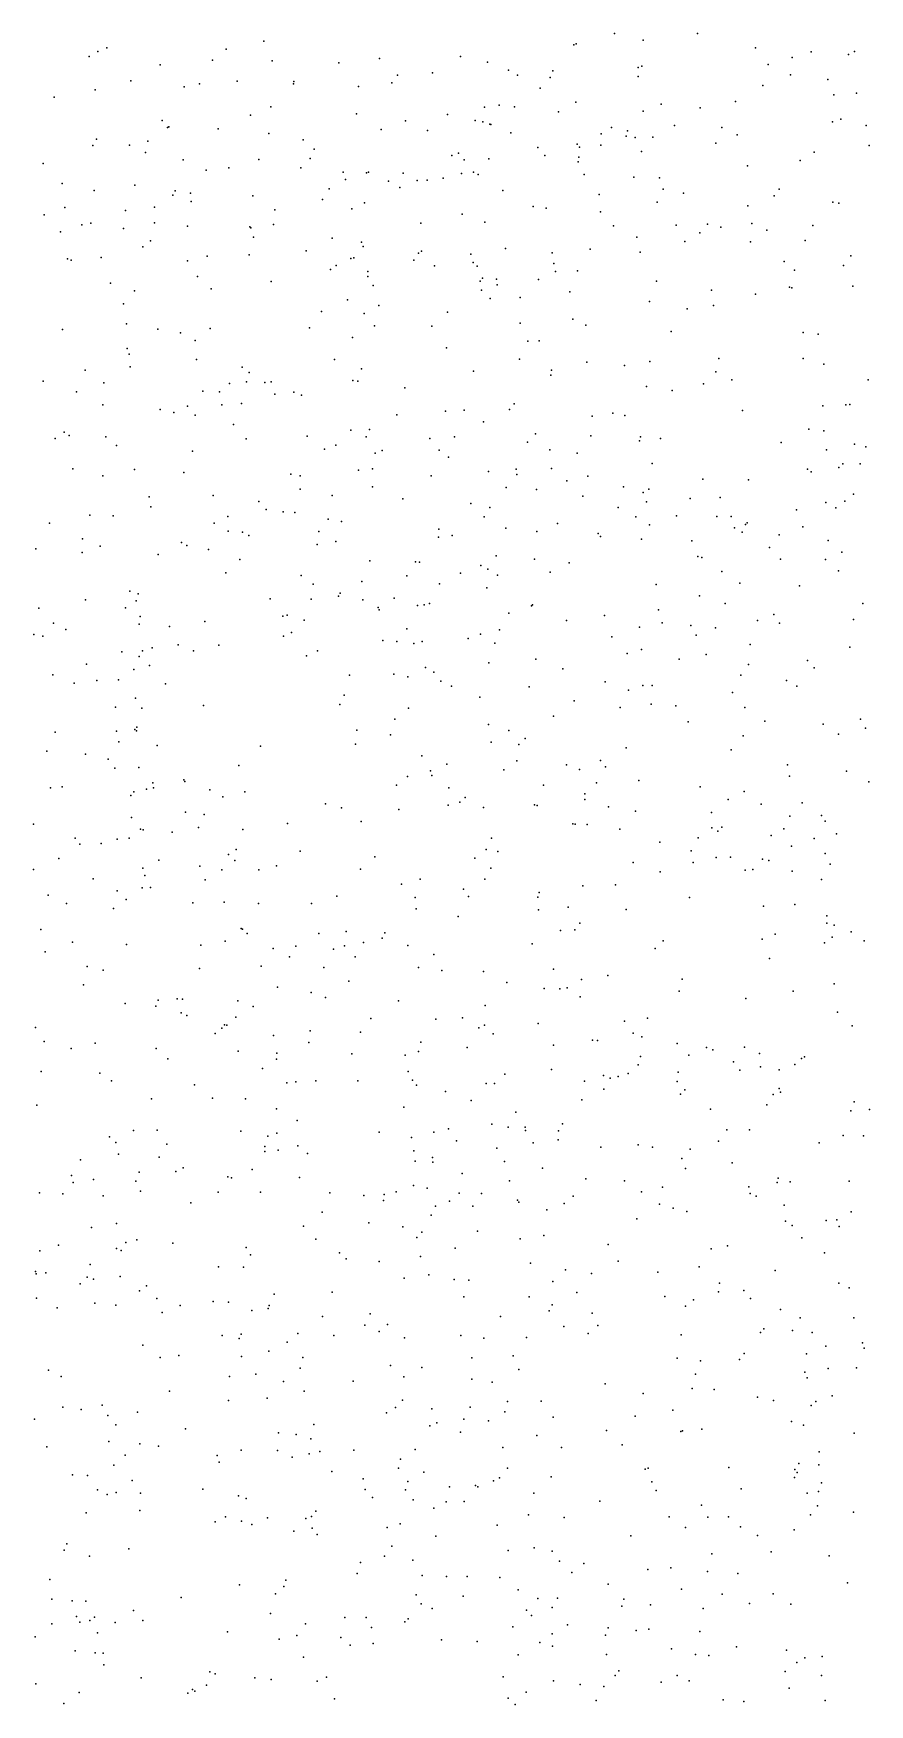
# Model space of a CAD drawing. Extents: x 2 to 99999, y 0 to 49999.
# Drawn here: x 62500 to 68748, y 37514 to 49998 of the extents above; entities that cross this region are included whole.
import ezdxf

# ---------------------------------------------------------------- set-up
doc = ezdxf.new("R2010")
doc.units = 0
doc.header["$MEASUREMENT"] = 0
doc.layers.add('points', color=50, linetype='Continuous')

msp = doc.modelspace()

# ---------------------------------------------------------------- linework, layer by layer
at = {"layer": 'points', "color": 3}
for p in [(64222, 49940, 28), (66841, 49996, 5), (67056, 49947, 32), (67463, 49998, 69), (62916, 49826, 26), (62982, 49862, 51), (63048, 49891, 42), (63940, 49880, 1), (65690, 49826, 55), (66538, 49913, 62), (66555, 49920, 6), (67894, 49890, 14), (68169, 49818, 33), (68312, 49860, 52), (68590, 49840, 95), (68634, 49862, 79), (63446, 49764, 44), (63837, 49797, 87), (64283, 49793, 94), (64781, 49777, 29), (65086, 49810, 58), (65481, 49704, 44), (65892, 49783, 60), (66050, 49722, 68), (66380, 49718, 79), (67018, 49744, 61), (67046, 49753, 28), (67989, 49766, 46), (68157, 49688, 27), (62962, 49577, 16), (63227, 49643, 19), (63626, 49599, 15), (63741, 49621, 88), (64023, 49640, 90), (64444, 49622, 26), (64446, 49639, 47), (64929, 49600, 20), (65178, 49629, 84), (65221, 49686, 67), (66117, 49685, 52), (66286, 49588, 24), (66360, 49668, 9), (67019, 49677, 40), (67950, 49609, 24), (68436, 49653, 63), (62655, 49522, 64), (64275, 49450, 38), (65871, 49446, 9), (65979, 49461, 91), (66094, 49448, 63), (66553, 49483, 41), (67190, 49469, 66), (67482, 49441, 31), (67746, 49490, 11), (68480, 49538, 10), (68651, 49552, 16), (63463, 49348, 37), (64122, 49387, 77), (64915, 49398, 28), (65281, 49344, 88), (65595, 49393, 61), (65800, 49348, 64), (65857, 49337, 53), (65909, 49319, 51), (65918, 49317, 9), (66424, 49413, 33), (67056, 49418, 67), (68470, 49338, 57), (68532, 49356, 43), (62971, 49208, 45), (63355, 49193, 54), (63502, 49295, 53), (63511, 49300, 25), (63881, 49284, 50), (64260, 49251, 9), (64516, 49202, 10), (65099, 49279, 42), (65444, 49272, 41), (66068, 49254, 34), (66743, 49248, 19), (66820, 49294, 60), (66928, 49229, 45), (66939, 49271, 30), (66996, 49220, 79), (67128, 49222, 41), (67291, 49309, 93), (67643, 49295, 93), (67758, 49241, 73), (68722, 49309, 48), (62945, 49160, 24), (63217, 49164, 39), (63337, 49109, 41), (64568, 49063, 10), (64597, 49134, 40), (65626, 49086, 9), (65676, 49102, 90), (66270, 49145, 30), (66320, 49085, 4), (66563, 49170, 68), (66575, 49073, 6), (66579, 49148, 53), (66739, 49162, 75), (67043, 49115, 24), (67598, 49179, 83), (68333, 49111, 9), (68744, 49160, 11), (62572, 49026, 8), (63620, 49054, 84), (63791, 48975, 61), (63960, 48994, 96), (64184, 49055, 91), (64497, 48994, 54), (64814, 48960, 37), (64989, 48956, 61), (65003, 48962, 1), (65262, 48954, 31), (65698, 48951, 69), (65718, 49054, 86), (65789, 48961, 38), (65823, 48943, 81), (65904, 49060, 6), (66569, 49039, 78), (66616, 48944, 12), (67835, 49009, 100), (68228, 49048, 42), (62716, 48877, 86), (62954, 48824, 44), (63257, 48863, 11), (63560, 48822, 4), (64710, 48837, 76), (64832, 48906, 52), (65153, 48895, 44), (65238, 48847, 71), (65367, 48900, 14), (65441, 48901, 77), (65561, 48917, 77), (66007, 48824, 10), (66986, 48923, 29), (67179, 48920, 17), (67205, 48834, 56), (68072, 48834, 29), (62736, 48698, 11), (63404, 48699, 25), (63543, 48790, 83), (63673, 48804, 85), (63679, 48743, 47), (64140, 48784, 50), (64660, 48758, 90), (64880, 48688, 26), (64975, 48733, 1), (66233, 48704, 88), (66332, 48692, 92), (66726, 48794, 5), (67161, 48738, 50), (67356, 48804, 44), (67839, 48709, 40), (68034, 48785, 89), (68473, 48737, 52), (68517, 48730, 51), (62580, 48643, 86), (62863, 48567, 74), (62930, 48581, 7), (63188, 48675, 40), (63406, 48582, 80), (64293, 48571, 77), (64304, 48679, 27), (65394, 48581, 33), (65703, 48648, 43), (65874, 48587, 0), (66738, 48664, 2), (67302, 48566, 26), (67536, 48573, 96), (67869, 48578, 67), (68323, 48563, 34), (62702, 48515, 14), (63174, 48541, 4), (63375, 48448, 87), (63652, 48559, 77), (64116, 48554, 13), (64125, 48545, 47), (64144, 48476, 65), (64732, 48467, 37), (64952, 48438, 95), (66834, 48561, 75), (67009, 48476, 0), (67368, 48442, 99), (67479, 48509, 64), (67635, 48551, 49), (67857, 48441, 77), (67981, 48529, 73), (68266, 48451, 66), (62756, 48313, 59), (63007, 48323, 94), (63317, 48403, 84), (63799, 48334, 46), (64111, 48344, 91), (64537, 48373, 59), (64871, 48315, 15), (64894, 48320, 32), (64964, 48405, 56), (65378, 48356, 40), (65399, 48371, 25), (65768, 48349, 32), (66027, 48392, 4), (66376, 48359, 9), (66659, 48386, 38), (67034, 48363, 61), (68608, 48337, 48), (62781, 48304, 75), (63652, 48298, 9), (64721, 48233, 84), (64762, 48264, 54), (64999, 48219, 79), (65343, 48303, 100), (65496, 48262, 64), (65786, 48287, 12), (65816, 48260, 80), (66389, 48280, 17), (66401, 48220, 75), (66565, 48225, 13), (68109, 48294, 39), (68186, 48230, 78), (68552, 48264, 37), (63076, 48133, 76), (63255, 48074, 48), (63726, 48181, 8), (63829, 48090, 29), (64277, 48144, 52), (64998, 48183, 39), (65039, 48114, 5), (65839, 48147, 55), (65849, 48080, 56), (65855, 48170, 80), (65961, 48163, 62), (65965, 48119, 15), (66273, 48159, 65), (66507, 48067, 13), (67155, 48148, 83), (67567, 48080, 41), (68148, 48102, 54), (68167, 48097, 98), (68623, 48110, 3), (63173, 47978, 26), (64846, 48007, 60), (65082, 47966, 97), (65912, 48018, 53), (66138, 48025, 37), (67102, 47996, 61), (67385, 47941, 54), (67581, 47965, 44), (67895, 48049, 42), (63195, 47829, 98), (64653, 47920, 49), (64971, 47905, 91), (65048, 47813, 69), (65595, 47915, 99), (66138, 47833, 4), (66531, 47862, 63), (66628, 47817, 22), (62717, 47785, 95), (63430, 47789, 83), (63600, 47762, 78), (63709, 47703, 94), (63821, 47793, 96), (64562, 47799, 5), (64885, 47725, 14), (65476, 47810, 36), (66195, 47698, 98), (66279, 47700, 11), (67266, 47770, 32), (68252, 47764, 99), (68364, 47751, 67), (63201, 47643, 83), (63215, 47601, 1), (65586, 47649, 54), (66132, 47565, 41), (67622, 47570, 59), (68252, 47570, 22), (62887, 47481, 29), (63222, 47508, 59), (63719, 47562, 17), (64061, 47505, 78), (64111, 47464, 26), (64749, 47562, 19), (64951, 47492, 71), (65788, 47475, 33), (66365, 47444, 21), (66370, 47481, 47), (66634, 47543, 76), (66916, 47518, 72), (67106, 47548, 21), (67600, 47470, 94), (68405, 47527, 58), (62573, 47400, 60), (62823, 47321, 23), (63027, 47387, 69), (63767, 47324, 21), (63890, 47320, 93), (63965, 47383, 10), (64092, 47394, 80), (64230, 47391, 97), (64276, 47395, 76), (64447, 47317, 58), (64886, 47404, 18), (64923, 47401, 51), (65275, 47350, 74), (67080, 47359, 90), (67272, 47329, 16), (67507, 47381, 24), (67718, 47409, 12), (68737, 47409, 5), (63020, 47222, 65), (63448, 47189, 23), (63651, 47213, 27), (63909, 47222, 19), (64055, 47233, 66), (64303, 47303, 39), (64504, 47296, 9), (66091, 47230, 92), (68398, 47216, 53), (68571, 47222, 27), (68599, 47226, 13), (63550, 47166, 13), (63708, 47146, 75), (63995, 47076, 60), (65216, 47148, 30), (65578, 47175, 39), (65718, 47184, 47), (65862, 47095, 57), (66057, 47188, 19), (66674, 47138, 55), (66830, 47161, 75), (66918, 47144, 41), (67798, 47182, 57), (62662, 46972, 21), (62729, 47020, 57), (62766, 46995, 8), (63042, 46983, 42), (64089, 46969, 78), (64546, 46990, 33), (64871, 47033, 70), (64986, 46984, 19), (65011, 47040, 42), (65463, 46972, 42), (65645, 46983, 76), (66191, 46944, 13), (66251, 47006, 79), (66665, 46991, 75), (67029, 46953, 58), (67037, 46983, 79), (67186, 46972, 84), (68088, 46941, 15), (68294, 47041, 79), (68405, 47029, 23), (63122, 46920, 8), (63688, 46877, 26), (64675, 46893, 9), (64760, 46923, 6), (65054, 46862, 88), (65105, 46882, 2), (65531, 46884, 45), (65602, 46833, 54), (66358, 46886, 45), (66562, 46863, 7), (68426, 46888, 23), (68636, 46929, 87), (68720, 46910, 81), (62795, 46746, 25), (63019, 46692, 67), (63255, 46741, 73), (63625, 46718, 40), (64424, 46704, 97), (64493, 46692, 15), (64928, 46735, 52), (65034, 46746, 66), (65471, 46692, 82), (65901, 46724, 58), (66106, 46743, 99), (66111, 46703, 52), (66370, 46747, 41), (67123, 46786, 59), (68283, 46743, 33), (68311, 46722, 30), (68518, 46755, 76), (68547, 46782, 81), (68677, 46782, 91), (64492, 46594, 81), (65034, 46610, 0), (66033, 46606, 45), (66260, 46590, 99), (66485, 46656, 73), (66642, 46690, 12), (66910, 46611, 77), (67055, 46568, 78), (67097, 46594, 9), (67501, 46668, 53), (67842, 46664, 16), (63365, 46536, 32), (63377, 46460, 46), (63844, 46546, 71), (64184, 46501, 3), (64238, 46440, 3), (64732, 46545, 0), (65259, 46521, 22), (65768, 46485, 34), (65909, 46456, 99), (66606, 46540, 79), (66868, 46455, 46), (67080, 46499, 5), (67408, 46523, 61), (67631, 46530, 68), (68421, 46493, 0), (68496, 46453, 25), (68563, 46504, 83), (68628, 46556, 69), (62621, 46339, 60), (62922, 46398, 81), (63096, 46394, 26), (63850, 46340, 47), (63953, 46390, 97), (64367, 46424, 14), (64454, 46419, 24), (64702, 46370, 21), (64802, 46352, 54), (65869, 46387, 34), (66415, 46336, 75), (67001, 46387, 9), (67103, 46327, 1), (67306, 46395, 66), (67607, 46389, 9), (67713, 46389, 77), (67820, 46330, 33), (67832, 46341, 10), (68201, 46439, 11), (62868, 46221, 75), (63607, 46195, 31), (63956, 46280, 55), (64062, 46271, 100), (64110, 46246, 4), (64632, 46277, 32), (64760, 46201, 45), (65527, 46234, 1), (65529, 46294, 41), (65629, 46248, 94), (66030, 46301, 76), (66261, 46277, 52), (66719, 46261, 96), (66736, 46239, 39), (67043, 46220, 25), (67420, 46208, 74), (67739, 46304, 8), (67795, 46273, 32), (68071, 46253, 79), (68250, 46311, 23), (68437, 46210, 56), (62517, 46147, 89), (62864, 46120, 67), (62998, 46168, 9), (63432, 46104, 26), (63646, 46172, 6), (63809, 46143, 97), (64042, 46068, 80), (64619, 46181, 8), (65958, 46096, 86), (66244, 46069, 19), (67465, 46089, 39), (67495, 46082, 34), (68000, 46158, 15), (68081, 46071, 57), (68419, 46067, 12), (68539, 46122, 50), (63937, 45967, 89), (64500, 45947, 66), (65014, 46057, 57), (65291, 45946, 99), (65354, 46051, 3), (65384, 46047, 94), (65690, 45966, 68), (65843, 46023, 45), (65896, 45996, 99), (65968, 45951, 71), (66361, 45972, 4), (66503, 46042, 31), (67643, 45978, 36), (68515, 45982, 34), (63221, 45830, 36), (64590, 45883, 58), (64793, 45816, 1), (64953, 45904, 92), (65534, 45885, 26), (65887, 45855, 18), (67153, 45882, 36), (67778, 45890, 13), (68224, 45872, 62), (62540, 45703, 15), (62889, 45767, 55), (63189, 45707, 76), (63269, 45759, 71), (63283, 45811, 30), (64268, 45775, 46), (64575, 45771, 13), (64780, 45794, 56), (64962, 45767, 71), (65077, 45708, 89), (65083, 45692, 85), (65195, 45778, 92), (65369, 45723, 45), (65419, 45728, 10), (65459, 45738, 7), (66222, 45721, 97), (66228, 45730, 53), (67170, 45692, 83), (67476, 45796, 94), (67669, 45740, 46), (68697, 45739, 32), (62651, 45591, 4), (63291, 45585, 58), (63298, 45642, 31), (63517, 45567, 69), (63781, 45604, 89), (64364, 45644, 71), (64395, 45652, 18), (64524, 45615, 82), (66053, 45668, 45), (66482, 45611, 59), (66767, 45650, 23), (67198, 45595, 23), (67411, 45575, 43), (67911, 45612, 65), (68033, 45657, 8), (68075, 45593, 49), (68627, 45620, 64), (62503, 45508, 33), (62570, 45494, 75), (62743, 45546, 17), (64369, 45495, 3), (64428, 45522, 9), (65110, 45462, 62), (65215, 45456, 2), (65291, 45550, 19), (65404, 45455, 20), (65749, 45478, 79), (65840, 45511, 72), (65947, 45443, 9), (65983, 45543, 32), (66822, 45489, 7), (67028, 45561, 7), (67452, 45503, 13), (67597, 45557, 41), (63161, 45377, 96), (63289, 45342, 99), (63315, 45385, 4), (63388, 45409, 5), (63582, 45430, 57), (63695, 45385, 50), (63885, 45428, 38), (64541, 45349, 35), (64622, 45386, 12), (65343, 45441, 42), (66255, 45324, 30), (66937, 45365, 97), (67043, 45395, 19), (67326, 45322, 60), (67526, 45359, 27), (67856, 45433, 37), (68601, 45413, 21), (62644, 45207, 1), (62896, 45285, 31), (63250, 45247, 27), (63368, 45275, 51), (64861, 45204, 41), (65194, 45210, 33), (65429, 45262, 47), (65492, 45227, 69), (65902, 45295, 1), (66455, 45250, 78), (67785, 45204, 30), (67842, 45284, 85), (68284, 45312, 60), (68334, 45259, 62), (62805, 45143, 38), (62975, 45163, 64), (63136, 45168, 83), (63487, 45140, 53), (65297, 45191, 34), (65544, 45159, 62), (65625, 45122, 67), (66205, 45117, 10), (66771, 45155, 69), (66946, 45092, 72), (67053, 45127, 3), (67124, 45127, 24), (67724, 45074, 53), (68126, 45163, 35), (68205, 45121, 38), (63113, 44965, 7), (63264, 45031, 82), (63311, 44957, 82), (63772, 44978, 26), (64790, 44985, 85), (64821, 45054, 25), (65302, 44957, 46), (65835, 45039, 78), (66541, 45011, 97), (66883, 44962, 95), (67115, 44987, 69), (67300, 44975, 38), (67816, 44963, 2), (65201, 44875, 36), (65900, 44836, 51), (66387, 44898, 0), (67391, 44854, 28), (67965, 44861, 77), (68400, 44837, 97), (68680, 44874, 53), (62662, 44777, 68), (63120, 44786, 81), (63138, 44705, 58), (63259, 44797, 82), (63271, 44788, 53), (63274, 44814, 9), (64916, 44794, 52), (65169, 44757, 36), (65920, 44704, 62), (66051, 44791, 32), (66175, 44730, 29), (67804, 44751, 85), (68515, 44762, 94), (68717, 44808, 27), (62600, 44637, 75), (62890, 44613, 50), (63058, 44575, 73), (63424, 44678, 86), (64196, 44674, 19), (64907, 44689, 52), (65403, 44602, 34), (66128, 44686, 73), (66930, 44661, 45), (67714, 44645, 34), (63109, 44508, 13), (63288, 44513, 72), (64035, 44530, 3), (65295, 44446, 100), (65468, 44490, 6), (65477, 44453, 79), (65588, 44538, 34), (66016, 44496, 98), (66113, 44564, 88), (66484, 44533, 62), (66579, 44498, 30), (66736, 44565, 26), (66774, 44519, 35), (68133, 44533, 0), (68150, 44450, 33), (68574, 44486, 6), (62627, 44361, 81), (62714, 44369, 22), (63251, 44332, 57), (63345, 44351, 31), (63392, 44400, 100), (63398, 44362, 56), (63624, 44423, 37), (63631, 44410, 18), (63817, 44347, 98), (64079, 44331, 76), (65212, 44381, 56), (65604, 44363, 43), (66310, 44382, 82), (66620, 44318, 50), (66706, 44400, 55), (67023, 44418, 69), (67482, 44369, 96), (67810, 44334, 43), (68743, 44406, 56), (63227, 44304, 58), (63916, 44295, 82), (64682, 44242, 92), (64801, 44212, 49), (65230, 44201, 33), (65600, 44233, 17), (65686, 44256, 24), (65727, 44289, 86), (65864, 44216, 75), (66244, 44234, 33), (66263, 44230, 91), (66621, 44276, 3), (66798, 44220, 8), (67690, 44274, 57), (67937, 44240, 4), (68243, 44251, 52), (62500, 44091, 63), (63232, 44141, 96), (63637, 44181, 35), (63776, 44162, 78), (64398, 44095, 43), (64949, 44110, 97), (66531, 44092, 58), (66548, 44091, 13), (66637, 44089, 90), (66998, 44187, 55), (67567, 44178, 59), (67643, 44069, 56), (68152, 44150, 11), (68388, 44155, 75), (68415, 44112, 56), (62811, 43987, 14), (63007, 43947, 88), (63127, 43978, 53), (63215, 43985, 75), (63301, 44054, 54), (63320, 44049, 71), (63538, 44030, 71), (63734, 44065, 28), (64064, 44051, 21), (65923, 43985, 95), (66881, 44053, 23), (67181, 43955, 5), (67468, 43988, 83), (67568, 44064, 7), (67613, 44039, 54), (68011, 44006, 25), (68107, 44056, 41), (68333, 43984, 80), (68500, 44019, 29), (62691, 43833, 19), (62846, 43941, 85), (63437, 43822, 86), (63957, 43864, 68), (64005, 43820, 26), (64015, 43902, 47), (64493, 43889, 24), (65050, 43846, 35), (65799, 43837, 28), (65883, 43901, 79), (65969, 43886, 79), (67414, 43891, 29), (67601, 43841, 97), (67708, 43844, 46), (67948, 43829, 27), (67995, 43819, 6), (68164, 43926, 12), (68416, 43871, 99), (62501, 43751, 60), (63318, 43763, 56), (63333, 43706, 30), (63743, 43778, 12), (63909, 43750, 18), (64185, 43750, 75), (64316, 43780, 99), (64944, 43755, 24), (65917, 43763, 10), (66982, 43804, 46), (67183, 43735, 38), (67429, 43805, 57), (67818, 43747, 59), (67874, 43752, 80), (68169, 43739, 37), (68454, 43793, 57), (62947, 43683, 95), (63127, 43592, 96), (63312, 43614, 14), (63376, 43617, 10), (63784, 43675, 26), (65250, 43642, 60), (65390, 43680, 11), (65714, 43604, 99), (65872, 43680, 38), (66279, 43580, 56), (66605, 43629, 75), (66848, 43637, 4), (68388, 43678, 4), (62611, 43560, 14), (62747, 43498, 36), (63098, 43460, 32), (63193, 43527, 95), (63690, 43504, 84), (63926, 43509, 26), (64182, 43497, 40), (64578, 43498, 3), (64767, 43553, 61), (65352, 43543, 64), (65361, 43458, 31), (65751, 43549, 3), (66270, 43545, 75), (66274, 43451, 61), (66495, 43471, 71), (66929, 43454, 84), (67403, 43544, 18), (67954, 43478, 30), (68188, 43490, 88), (65674, 43401, 22), (66583, 43352, 5), (68427, 43406, 34), (68427, 43352, 31), (68484, 43335, 4), (62556, 43303, 18), (62792, 43209, 17), (63932, 43217, 16), (64053, 43312, 91), (64063, 43307, 43), (64098, 43274, 83), (64633, 43275, 69), (64836, 43288, 40), (64966, 43206, 24), (65106, 43240, 45), (65125, 43278, 13), (66227, 43196, 26), (66437, 43297, 1), (66546, 43301, 76), (67205, 43218, 62), (67944, 43231, 90), (68042, 43268, 48), (68411, 43204, 44), (68467, 43246, 20), (68611, 43286, 27), (68708, 43220, 16), (62588, 43136, 57), (63195, 43191, 67), (63750, 43187, 0), (64292, 43163, 84), (64413, 43100, 63), (64462, 43180, 68), (64743, 43157, 81), (64824, 43182, 55), (64904, 43099, 30), (65298, 43185, 74), (65493, 43116, 48), (67145, 43161, 32), (67999, 43088, 33), (62902, 43028, 36), (63022, 43001, 80), (63741, 43013, 30), (64202, 43030, 6), (64671, 43020, 92), (65378, 43021, 67), (65552, 42998, 62), (65863, 42989, 56), (66387, 43007, 51), (66791, 42959, 22), (62875, 42891, 59), (64325, 42874, 88), (64576, 42833, 67), (64856, 42917, 91), (66037, 42907, 23), (66316, 42864, 8), (66434, 42860, 55), (66489, 42868, 91), (66595, 42929, 67), (67326, 42842, 57), (67348, 42933, 82), (68177, 42844, 99), (68484, 42897, 48), (63185, 42750, 7), (63415, 42732, 0), (63432, 42777, 87), (63574, 42785, 67), (63613, 42783, 13), (64028, 42770, 59), (64142, 42729, 30), (64682, 42796, 47), (65227, 42770, 29), (65876, 42737, 48), (66584, 42800, 37), (67823, 42789, 74), (62515, 42572, 11), (63605, 42680, 33), (63647, 42662, 3), (63927, 42591, 54), (63946, 42590, 73), (64012, 42650, 55), (65022, 42639, 10), (65508, 42635, 17), (65706, 42643, 34), (65870, 42589, 46), (66271, 42601, 42), (66917, 42618, 16), (67087, 42641, 8), (68508, 42685, 23), (68617, 42583, 4), (62581, 42468, 83), (62961, 42455, 43), (63857, 42527, 45), (63909, 42566, 12), (64295, 42512, 2), (64557, 42459, 81), (64569, 42547, 37), (64943, 42537, 10), (65394, 42462, 91), (65828, 42570, 85), (65935, 42525, 40), (66678, 42476, 41), (66715, 42474, 24), (66981, 42530, 98), (67047, 42501, 73), (67309, 42453, 86), (62783, 42414, 0), (63418, 42414, 59), (63504, 42338, 2), (64030, 42394, 5), (64317, 42336, 70), (64319, 42381, 1), (64880, 42375, 19), (65278, 42364, 14), (65377, 42393, 3), (65741, 42421, 10), (66385, 42439, 100), (67037, 42354, 49), (67397, 42366, 69), (67530, 42421, 45), (67576, 42406, 87), (67814, 42424, 45), (67926, 42378, 16), (68239, 42341, 30), (68261, 42353, 13), (62558, 42243, 5), (62996, 42231, 53), (64211, 42265, 66), (65300, 42244, 79), (66022, 42224, 92), (66370, 42257, 60), (66759, 42212, 99), (66870, 42206, 34), (66943, 42229, 96), (67019, 42293, 18), (67317, 42237, 86), (67731, 42315, 51), (67778, 42252, 15), (67932, 42277, 99), (68071, 42256, 37), (68190, 42296, 88), (63084, 42173, 35), (63703, 42144, 96), (64393, 42159, 17), (64461, 42166, 80), (64609, 42173, 14), (64925, 42172, 97), (65332, 42177, 26), (65363, 42141, 36), (65580, 42093, 23), (65884, 42153, 15), (65945, 42153, 99), (66618, 42170, 75), (66762, 42112, 57), (66809, 42192, 43), (67310, 42169, 42), (67335, 42074, 32), (67366, 42107, 63), (68027, 42071, 24), (68071, 42117, 88), (68081, 42089, 2), (62526, 41992, 46), (63382, 42038, 13), (63837, 42043, 48), (64084, 42039, 90), (64317, 41965, 4), (65268, 41976, 20), (65771, 42026, 75), (66598, 42031, 92), (67558, 41962, 3), (67979, 41993, 2), (68607, 41949, 76), (68633, 42017, 57), (68748, 41960, 56), (64470, 41876, 26), (65925, 41850, 65), (66048, 41828, 60), (66104, 41939, 37), (66173, 41828, 43), (66454, 41852, 53), (63068, 41756, 32), (63117, 41712, 15), (63247, 41802, 6), (63424, 41805, 14), (63497, 41699, 51), (64050, 41798, 55), (64252, 41761, 21), (64320, 41782, 97), (65084, 41791, 21), (65326, 41750, 94), (65492, 41791, 71), (65602, 41814, 66), (65660, 41726, 17), (66176, 41801, 6), (66233, 41711, 70), (66420, 41732, 53), (66423, 41800, 64), (67618, 41722, 68), (67681, 41806, 1), (67850, 41807, 64), (68371, 41709, 36), (68549, 41765, 21), (68701, 41762, 6), (62851, 41582, 42), (63137, 41626, 88), (63439, 41602, 12), (64228, 41682, 76), (64230, 41646, 96), (64329, 41656, 94), (64476, 41688, 30), (64547, 41631, 25), (65343, 41651, 17), (65353, 41574, 26), (65481, 41601, 58), (65962, 41670, 88), (66740, 41678, 89), (67018, 41695, 20), (67126, 41678, 46), (67344, 41594, 77), (67406, 41662, 53), (62784, 41465, 89), (63290, 41490, 12), (63564, 41496, 14), (63620, 41523, 97), (63952, 41456, 69), (63980, 41449, 65), (64134, 41510, 2), (64489, 41450, 83), (65485, 41565, 31), (65703, 41480, 18), (66020, 41570, 19), (66303, 41522, 50), (67372, 41519, 24), (67721, 41560, 44), (62546, 41336, 60), (62721, 41328, 8), (62798, 41415, 22), (62949, 41437, 93), (63266, 41423, 66), (63299, 41350, 41), (63880, 41341, 26), (64196, 41341, 37), (64716, 41336, 36), (65120, 41325, 90), (65210, 41345, 2), (65339, 41392, 11), (65441, 41371, 100), (65681, 41334, 55), (65848, 41331, 46), (66056, 41425, 85), (66628, 41440, 96), (66916, 41425, 44), (67043, 41344, 86), (67201, 41380, 28), (67845, 41382, 96), (67855, 41332, 82), (68056, 41414, 50), (68064, 41446, 15), (68154, 41419, 40), (68594, 41424, 31), (63021, 41313, 24), (63677, 41263, 10), (64969, 41316, 24), (65117, 41280, 76), (65504, 41237, 18), (65610, 41275, 76), (65784, 41236, 81), (66117, 41281, 40), (66126, 41268, 9), (66336, 41209, 42), (66466, 41257, 7), (66534, 41311, 27), (67177, 41252, 79), (67279, 41222, 46), (67381, 41198, 43), (67901, 41312, 85), (68110, 41245, 94), (62934, 41078, 0), (63122, 41107, 23), (64517, 41087, 53), (64657, 41191, 97), (65006, 41113, 32), (65261, 41082, 58), (65473, 41170, 57), (67008, 41143, 2), (68119, 41126, 2), (68168, 41092, 11), (68422, 41130, 77), (68503, 41134, 21), (68521, 41084, 74), (68610, 41194, 49), (63191, 40966, 42), (63274, 40985, 13), (63542, 40960, 27), (64609, 40990, 75), (65365, 41004, 54), (65401, 41042, 21), (65819, 41050, 46), (66138, 40994, 67), (66314, 41018, 8), (66794, 40950, 82), (68242, 41001, 78), (62547, 40903, 90), (62687, 40945, 76), (63121, 40920, 60), (63156, 40905, 39), (64090, 40927, 84), (64122, 40874, 42), (64787, 40888, 17), (64837, 40844, 96), (65083, 40824, 3), (65393, 40860, 78), (65652, 40924, 84), (66868, 40825, 58), (67564, 40918, 21), (67687, 40941, 63), (68411, 40888, 69), (62515, 40749, 83), (62521, 40731, 25), (62592, 40740, 91), (62902, 40706, 40), (62923, 40800, 37), (63148, 40712, 16), (63883, 40783, 51), (64070, 40781, 45), (65269, 40700, 62), (65455, 40723, 40), (66215, 40812, 40), (66476, 40762, 29), (66671, 40734, 20), (67166, 40743, 9), (67475, 40784, 21), (68043, 40757, 77), (62849, 40656, 7), (62950, 40692, 90), (63292, 40605, 94), (63346, 40642, 86), (64298, 40579, 31), (64732, 40595, 77), (65643, 40689, 27), (65754, 40683, 23), (66382, 40675, 86), (66560, 40592, 23), (67618, 40596, 76), (67625, 40663, 1), (67808, 40608, 87), (68517, 40661, 7), (68596, 40628, 61), (62524, 40550, 74), (62677, 40477, 57), (62959, 40512, 57), (63117, 40498, 45), (63422, 40546, 74), (63596, 40494, 73), (63842, 40526, 10), (63957, 40519, 6), (64131, 40458, 72), (64254, 40472, 64), (64261, 40494, 77), (65715, 40560, 71), (66205, 40559, 71), (66354, 40456, 85), (66375, 40499, 97), (67218, 40561, 34), (67372, 40490, 12), (67431, 40537, 61), (67857, 40547, 65), (68083, 40465, 25), (63462, 40443, 25), (64660, 40412, 46), (64977, 40348, 80), (65016, 40432, 36), (65145, 40354, 38), (65990, 40413, 43), (66463, 40339, 10), (66674, 40438, 86), (66718, 40346, 86), (68228, 40403, 9), (68629, 40402, 34), (63317, 40199, 21), (63911, 40270, 24), (64037, 40248, 43), (64053, 40280, 22), (64397, 40221, 14), (64475, 40285, 24), (64745, 40270, 21), (65084, 40300, 47), (65273, 40254, 18), (65694, 40272, 96), (65866, 40251, 1), (66183, 40257, 33), (66646, 40285, 36), (67340, 40277, 4), (67933, 40293, 4), (67958, 40321, 92), (68172, 40307, 100), (68318, 40293, 24), (68695, 40216, 94), (63448, 40106, 49), (63586, 40121, 9), (64055, 40114, 76), (64260, 40153, 91), (64514, 40106, 40), (65775, 40105, 56), (66085, 40120, 33), (67309, 40102, 29), (67485, 40082, 56), (67775, 40091, 63), (67811, 40136, 89), (68277, 40133, 0), (68420, 40192, 56), (68707, 40177, 21), (62614, 40011, 49), (62707, 39965, 37), (63965, 39965, 50), (64163, 39983, 69), (64492, 40026, 17), (65169, 40046, 67), (65268, 39962, 63), (65402, 40031, 56), (66128, 40017, 78), (67448, 39982, 97), (68264, 39997, 61), (68280, 39954, 2), (68437, 40025, 51), (68649, 40030, 83), (63516, 39856, 27), (64368, 39926, 89), (64523, 39855, 85), (64890, 39929, 99), (65776, 39944, 45), (65928, 39921, 9), (66773, 39910, 0), (67057, 39838, 63), (67422, 39876, 80), (67587, 39867, 89), (62720, 39735, 90), (62858, 39718, 77), (63015, 39751, 40), (63958, 39786, 40), (64246, 39802, 9), (65205, 39733, 52), (65258, 39787, 3), (65478, 39723, 40), (65763, 39736, 99), (66023, 39700, 63), (66041, 39778, 46), (66295, 39781, 79), (67278, 39712, 73), (67911, 39811, 88), (68029, 39786, 18), (68311, 39749, 74), (68345, 39778, 15), (68467, 39819, 83), (62507, 39647, 42), (63056, 39674, 31), (63117, 39604, 23), (63277, 39697, 14), (64596, 39605, 60), (65138, 39692, 87), (65463, 39597, 87), (65515, 39619, 80), (65716, 39647, 60), (65900, 39634, 89), (66383, 39660, 66), (66996, 39669, 53), (68165, 39628, 33), (68255, 39600, 20), (63063, 39479, 90), (63294, 39462, 66), (63636, 39573, 3), (64331, 39543, 62), (64464, 39531, 86), (64572, 39499, 62), (65690, 39548, 71), (66262, 39524, 28), (66782, 39560, 47), (66898, 39454, 3), (67338, 39554, 75), (67349, 39559, 26), (67494, 39570, 87), (68632, 39540, 82), (62601, 39439, 66), (63186, 39378, 55), (63435, 39445, 44), (63872, 39375, 36), (63887, 39324, 59), (64052, 39415, 67), (64325, 39411, 45), (64433, 39361, 61), (64560, 39388, 5), (64640, 39404, 65), (64895, 39413, 51), (65242, 39347, 44), (65353, 39419, 70), (66007, 39433, 70), (66445, 39434, 1), (68370, 39403, 48), (62793, 39231, 1), (62904, 39226, 23), (63100, 39303, 50), (64730, 39254, 96), (64963, 39200, 42), (65228, 39280, 85), (65417, 39251, 33), (65982, 39207, 20), (66041, 39279, 28), (66368, 39216, 36), (67071, 39272, 96), (67093, 39281, 93), (67697, 39285, 24), (68186, 39209, 53), (68189, 39270, 50), (68207, 39247, 4), (68218, 39315, 36), (68369, 39304, 81), (62979, 39119, 41), (63052, 39083, 21), (63119, 39098, 44), (63238, 39188, 96), (63301, 39094, 4), (63765, 39122, 73), (64980, 39120, 2), (65281, 39119, 64), (65298, 39180, 77), (65609, 39141, 22), (65802, 39151, 11), (65820, 39141, 32), (65938, 39186, 15), (66239, 39092, 99), (67120, 39177, 46), (67153, 39113, 36), (67787, 39126, 18), (68280, 39092, 12), (68365, 39105, 38), (68388, 39170, 43), (63294, 38964, 27), (64032, 39074, 24), (64090, 39054, 67), (64610, 38958, 96), (65033, 39060, 61), (65337, 39042, 79), (65491, 38980, 23), (65584, 39028, 38), (65719, 39030, 1), (66731, 39033, 89), (67491, 39004, 32), (68358, 38998, 53), (68628, 38950, 60), (62894, 38945, 33), (63858, 38878, 40), (63935, 38915, 68), (64055, 38883, 78), (64131, 38859, 39), (64250, 38909, 75), (64535, 38904, 87), (64578, 38918, 39), (64583, 38832, 65), (65144, 38837, 83), (65241, 38864, 36), (65965, 38853, 96), (66198, 38930, 8), (66465, 38911, 16), (67251, 38916, 55), (67372, 38836, 26), (67540, 38914, 85), (67694, 38917, 97), (67782, 38841, 37), (68306, 38930, 77), (62750, 38714, 91), (64445, 38810, 29), (64619, 38785, 74), (65508, 38771, 99), (66963, 38774, 67), (67910, 38778, 35), (68185, 38819, 11), (62729, 38667, 63), (62919, 38622, 22), (63213, 38677, 57), (64943, 38575, 49), (65124, 38622, 45), (65178, 38698, 89), (65336, 38592, 18), (66046, 38665, 5), (66242, 38685, 91), (66376, 38659, 19), (66431, 38585, 83), (67568, 38639, 81), (68011, 38654, 71), (68446, 38624, 61), (64919, 38492, 50), (65405, 38478, 94), (65587, 38471, 27), (65742, 38471, 86), (65985, 38463, 69), (66522, 38501, 88), (66613, 38567, 74), (67090, 38524, 98), (67262, 38536, 95), (67536, 38508, 3), (67763, 38493, 25), (62622, 38449, 56), (64040, 38409, 22), (64310, 38341, 71), (64370, 38396, 12), (64385, 38443, 68), (65360, 38333, 25), (66122, 38372, 20), (66794, 38414, 80), (67343, 38375, 8), (67646, 38338, 2), (68028, 38341, 52), (68582, 38422, 74), (62638, 38302, 59), (62790, 38288, 31), (62892, 38286, 4), (63247, 38217, 40), (63604, 38313, 35), (65397, 38266, 69), (65480, 38232, 91), (65712, 38324, 83), (66184, 38218, 41), (66268, 38305, 12), (66377, 38239, 34), (66415, 38308, 23), (66896, 38248, 34), (66912, 38302, 76), (67110, 38259, 38), (67503, 38232, 59), (67851, 38270, 22), (68159, 38264, 24), (62638, 38116, 5), (62821, 38172, 52), (62848, 38129, 81), (62921, 38143, 85), (62957, 38166, 67), (63112, 38126, 84), (63317, 38142, 97), (64271, 38193, 59), (64532, 38116, 54), (64828, 38164, 11), (64987, 38165, 86), (65026, 38089, 13), (65275, 38133, 85), (65300, 38154, 19), (66082, 38095, 42), (66221, 38178, 100), (66491, 38110, 4), (66794, 38088, 7), (67099, 38078, 66), (62513, 38020, 59), (62980, 38049, 32), (63950, 38056, 76), (64335, 38002, 10), (64467, 38029, 45), (64798, 38016, 99), (64867, 37957, 7), (65038, 37970, 42), (65549, 37998, 10), (65815, 37984, 21), (66284, 37978, 17), (66377, 38043, 97), (66774, 38032, 71), (67004, 38067, 15), (67480, 38059, 4), (62812, 37916, 86), (62962, 37900, 3), (63022, 37897, 20), (64517, 37867, 89), (66121, 37885, 81), (66379, 37950, 4), (66782, 37887, 21), (67268, 37930, 32), (67447, 37889, 15), (67546, 37881, 11), (67753, 37946, 52), (68128, 37921, 70), (68203, 37827, 84), (68264, 37862, 56), (68393, 37873, 68), (63026, 37811, 23), (63306, 37713, 89), (63819, 37759, 37), (63858, 37744, 83), (64155, 37713, 87), (64689, 37718, 56), (66011, 37722, 6), (66847, 37730, 80), (66874, 37765, 61), (67310, 37731, 52), (68118, 37762, 60), (68388, 37732, 19), (62517, 37669, 28), (62843, 37605, 99), (63654, 37600, 67), (63689, 37627, 58), (63705, 37613, 69), (63794, 37659, 12), (64277, 37701, 15), (64621, 37688, 23), (66181, 37607, 12), (66385, 37690, 27), (66585, 37664, 16), (66763, 37649, 8), (67191, 37681, 25), (67399, 37691, 86), (68147, 37637, 74), (62728, 37521, 87), (64750, 37556, 94), (66048, 37561, 28), (66100, 37514, 75), (66705, 37545, 55), (67654, 37548, 18), (67807, 37536, 18), (68416, 37544, 79)]:
    msp.add_point(p, dxfattribs=at)

doc.saveas('drawing.dxf')
